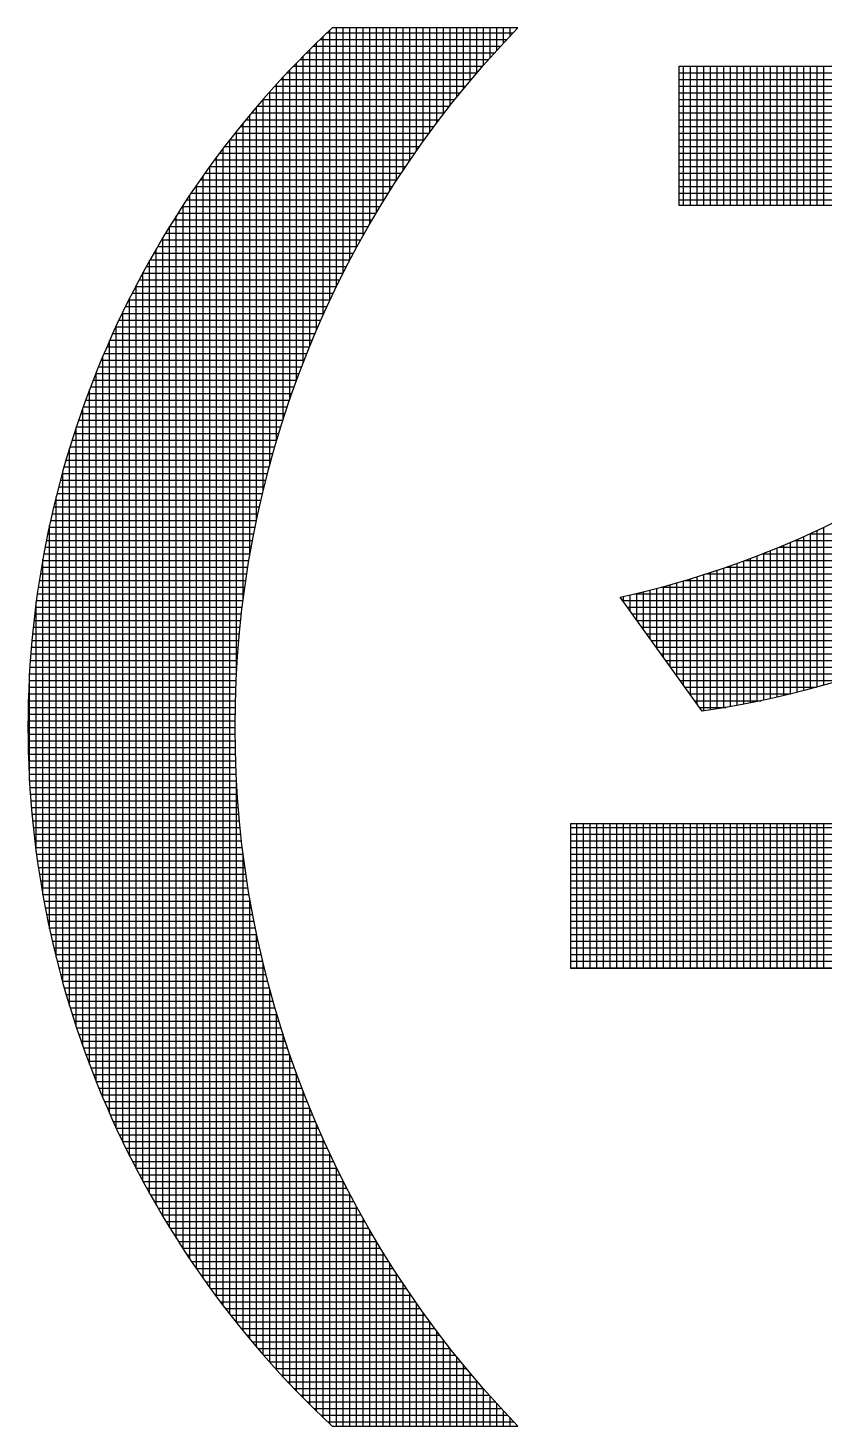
# Model space of a CAD drawing. Extents: x 0 to 841, y 0 to 594.
# Drawn here: x 748.482 to 750.513, y 100.741 to 104.307 of the extents above; entities that cross this region are included whole.
import ezdxf

# ---------------------------------------------------------------- set-up
doc = ezdxf.new("R2010")
doc.units = 0
doc.header["$LTSCALE"] = 7
doc.header["$MEASUREMENT"] = 0
doc.layers.add('한국지역난방기술주식회사 CI', color=7, linetype='Continuous')

# ---------------------------------------------------------------- blocks, each defined once
blk = doc.blocks.new('기술주CI')
at = {"layer": '한국지역난방기술주식회사 CI', "linetype": 'Continuous'}
for p, q in [((1169.3525, 143.9503), (1169.3525, 145.237)), ((1169.3843, 144.0168), (1169.3843, 145.2477)), ((1169.416, 144.0807), (1169.416, 145.2477)), ((1169.4477, 144.1424), (1169.4477, 145.2477)), ((1169.4795, 144.2019), (1169.4795, 145.2477)), ((1169.5113, 144.2595), (1169.5113, 145.2477)), ((1169.543, 144.3153), (1169.543, 145.2477)), ((1169.5747, 144.3694), (1169.5747, 145.2477)), ((1169.6065, 144.4219), (1169.6065, 145.2477)), ((1169.6382, 144.473), (1169.6382, 145.2477)), ((1169.67, 144.5227), (1169.67, 145.2477)), ((1169.7018, 144.571), (1169.7018, 145.2477)), ((1169.7335, 144.6181), (1169.7335, 145.2477)), ((1169.7652, 144.6641), (1169.7652, 145.2477)), ((1169.797, 144.7089), (1169.797, 145.2477)), ((1169.8287, 144.7526), (1169.8287, 145.2477)), ((1169.8605, 144.7953), (1169.8605, 145.2477)), ((1169.8923, 144.8371), (1169.8923, 145.2477)), ((1169.924, 144.8779), (1169.924, 145.2477)), ((1169.9557, 144.9178), (1169.9557, 145.2477)), ((1169.9875, 144.9569), (1169.9875, 145.2477)), ((1170.0193, 144.9952), (1170.0193, 145.2477)), ((1170.051, 145.0326), (1170.051, 145.2477)), ((1170.0828, 145.0693), (1170.0828, 145.2477)), ((1170.1145, 145.1052), (1170.1145, 145.2477)), ((1170.1462, 145.1405), (1170.1462, 145.2477)), ((1170.178, 145.175), (1170.178, 145.2477)), ((1170.2098, 145.2089), (1170.2098, 145.2477)), ((1170.2415, 145.2421), (1170.2415, 145.2477)), ((1169.289, 143.8087), (1169.289, 145.1764)), ((1169.3059, 145.1928), (1170.1945, 145.1928)), ((1169.3208, 143.881), (1169.3208, 145.207)), ((1169.3392, 145.2245), (1170.2246, 145.2245)), ((1169.2255, 143.6533), (1169.2255, 145.1133)), ((1169.2413, 145.1292), (1170.1361, 145.1292)), ((1169.2572, 143.733), (1169.2572, 145.1452)), ((1169.2733, 145.161), (1170.165, 145.161)), ((1169.1491, 145.034), (1170.0522, 145.034)), ((1169.162, 143.4799), (1169.162, 145.0477)), ((1169.1792, 145.0657), (1170.0796, 145.0657)), ((1169.1938, 143.5692), (1169.1938, 145.0808)), ((1169.21, 145.0975), (1170.1076, 145.0975)), ((1171.014, 145.0657), (1175.971, 145.0657)), ((1171.014, 145.034), (1175.971, 145.034)), ((1171.0352, 144.4043), (1171.0352, 145.0668)), ((1171.067, 144.4043), (1171.067, 145.0668)), ((1171.0988, 144.4043), (1171.0988, 145.0668)), ((1171.1305, 144.4043), (1171.1305, 145.0668)), ((1171.1622, 144.4043), (1171.1622, 145.0668)), ((1171.194, 144.4043), (1171.194, 145.0668)), ((1171.2258, 144.4043), (1171.2258, 145.0668)), ((1171.2575, 144.4043), (1171.2575, 145.0668)), ((1171.2893, 144.4043), (1171.2893, 145.0668)), ((1171.321, 144.4043), (1171.321, 145.0668)), ((1171.3527, 144.4043), (1171.3527, 145.0668)), ((1171.3845, 144.4043), (1171.3845, 145.0668)), ((1171.4163, 144.4043), (1171.4163, 145.0668)), ((1171.448, 144.4043), (1171.448, 145.0668)), ((1171.4797, 144.4043), (1171.4797, 145.0668)), ((1171.5115, 144.4043), (1171.5115, 145.0668)), ((1171.5432, 144.4043), (1171.5432, 145.0668)), ((1171.575, 144.4043), (1171.575, 145.0668)), ((1171.6068, 144.4043), (1171.6068, 145.0668)), ((1171.6385, 144.4043), (1171.6385, 145.0668)), ((1171.6702, 144.4043), (1171.6702, 145.0668)), ((1171.702, 144.4043), (1171.702, 145.0668)), ((1169.0905, 144.9705), (1169.9987, 144.9705)), ((1169.0985, 143.2815), (1169.0985, 144.9793)), ((1169.1195, 145.0023), (1170.0252, 145.0023)), ((1169.1302, 143.3844), (1169.1302, 145.0139)), ((1171.014, 145.0023), (1175.971, 145.0023)), ((1171.014, 144.9705), (1175.971, 144.9705)), ((1169.0341, 144.907), (1169.9471, 144.907)), ((1169.035, 143.0451), (1169.035, 144.9081)), ((1169.062, 144.9387), (1169.9727, 144.9387)), ((1169.0667, 143.1693), (1169.0667, 144.9441)), ((1171.014, 144.9387), (1175.971, 144.9387)), ((1171.014, 144.907), (1175.971, 144.907)), ((1168.9797, 144.8435), (1169.8972, 144.8435)), ((1169.0033, 142.9042), (1169.0033, 144.8713)), ((1169.0067, 144.8753), (1169.9219, 144.8753)), ((1171.014, 144.8753), (1175.971, 144.8753)), ((1171.014, 144.8435), (1175.971, 144.8435)), ((1168.9274, 144.78), (1169.849, 144.78)), ((1168.9397, 142.5262), (1168.9397, 144.7952)), ((1168.9533, 144.8117), (1169.8729, 144.8117)), ((1168.9715, 142.7381), (1168.9715, 144.8337)), ((1171.014, 144.8117), (1175.971, 144.8117)), ((1171.014, 144.78), (1175.971, 144.78)), ((1168.8763, 139.1329), (1168.8763, 144.7156)), ((1168.8769, 144.7165), (1169.8025, 144.7165)), ((1168.9019, 144.7482), (1169.8256, 144.7482)), ((1168.908, 142.17), (1168.908, 144.7559)), ((1171.014, 144.7482), (1175.971, 144.7482)), ((1171.014, 144.7165), (1175.971, 144.7165)), ((1168.8283, 144.653), (1169.7575, 144.653)), ((1168.8445, 139.1741), (1168.8445, 144.6744)), ((1168.8524, 144.6848), (1169.7798, 144.6848)), ((1171.014, 144.6848), (1175.971, 144.6848)), ((1171.014, 144.653), (1175.971, 144.653)), ((1168.781, 139.2595), (1168.781, 144.589)), ((1168.7814, 144.5895), (1169.7141, 144.5895)), ((1168.8046, 144.6212), (1169.7356, 144.6212)), ((1168.8128, 139.2163), (1168.8128, 144.6322)), ((1171.014, 144.6212), (1175.971, 144.6212)), ((1171.014, 144.5895), (1175.971, 144.5895)), ((1168.7361, 144.526), (1169.6722, 144.526)), ((1168.7492, 139.3039), (1168.7492, 144.5447)), ((1168.7585, 144.5578), (1169.693, 144.5578)), ((1171.014, 144.5578), (1175.971, 144.5578)), ((1171.014, 144.526), (1175.971, 144.526)), ((1168.6858, 139.3961), (1168.6858, 144.4524)), ((1168.6925, 144.4625), (1169.6316, 144.4625)), ((1168.7141, 144.4942), (1169.6517, 144.4942)), ((1168.7175, 139.3494), (1168.7175, 144.4992)), ((1171.014, 144.4942), (1175.971, 144.4942)), ((1171.014, 144.4625), (1175.971, 144.4625)), ((1168.6505, 144.399), (1169.5925, 144.399)), ((1168.654, 139.4441), (1168.654, 144.4044)), ((1168.6713, 144.4308), (1169.6119, 144.4308)), ((1171.014, 144.4308), (1175.971, 144.4308)), ((1168.5902, 144.3037), (1169.5363, 144.3037)), ((1168.5905, 139.5443), (1168.5905, 144.3043)), ((1168.6099, 144.3355), (1169.5547, 144.3355)), ((1168.6222, 139.4935), (1168.6222, 144.3551)), ((1168.63, 144.3673), (1169.5735, 144.3673)), ((1168.5518, 144.2403), (1169.5005, 144.2403)), ((1168.5587, 139.5966), (1168.5587, 144.2519)), ((1168.5708, 144.272), (1169.5183, 144.272)), ((1168.5148, 144.1767), (1169.4659, 144.1767)), ((1168.527, 139.6506), (1168.527, 144.1979)), ((1168.5331, 144.2085), (1169.4831, 144.2085)), ((1168.4792, 144.1133), (1169.4326, 144.1133)), ((1168.4953, 139.7064), (1168.4953, 144.1422)), ((1168.4968, 144.145), (1169.4491, 144.145)), ((1168.4449, 144.0498), (1169.4005, 144.0498)), ((1168.4619, 144.0815), (1169.4164, 144.0815)), ((1168.4635, 139.7641), (1168.4635, 144.0845)), ((1168.4119, 143.9862), (1169.3695, 143.9862)), ((1168.4282, 144.018), (1169.3849, 144.018)), ((1168.4317, 139.8238), (1168.4317, 144.0248)), ((1168.3801, 143.9228), (1169.3397, 143.9228)), ((1168.3959, 143.9545), (1169.3545, 143.9545)), ((1168.4, 139.8858), (1168.4, 143.9628)), ((1168.3496, 143.8592), (1169.311, 143.8592)), ((1168.3647, 143.891), (1169.3252, 143.891)), ((1168.3682, 139.9502), (1168.3682, 143.8983)), ((1168.3203, 143.7958), (1169.2835, 143.7958)), ((1168.3348, 143.8275), (1169.2971, 143.8275)), ((1168.3365, 140.0173), (1168.3365, 143.8312)), ((1168.2921, 143.7323), (1169.257, 143.7323)), ((1168.3048, 140.0875), (1168.3048, 143.7611)), ((1168.306, 143.764), (1169.2701, 143.764)), ((1168.2651, 143.6687), (1169.2315, 143.6687)), ((1168.273, 140.161), (1168.273, 143.6876)), ((1168.2785, 143.7005), (1169.2441, 143.7005)), ((1168.2267, 143.5735), (1169.1953, 143.5735)), ((1168.2392, 143.6053), (1169.2071, 143.6053)), ((1168.2412, 140.2383), (1168.2412, 143.6103)), ((1168.252, 143.637), (1169.2192, 143.637)), ((1168.2025, 143.51), (1169.1725, 143.51)), ((1168.2095, 140.3199), (1168.2095, 143.5286)), ((1168.2145, 143.5417), (1169.1838, 143.5417)), ((1168.1778, 140.4066), (1168.1778, 143.4419)), ((1168.1794, 143.4465), (1169.1507, 143.4465)), ((1168.1908, 143.4783), (1169.1614, 143.4783)), ((1168.1573, 143.383), (1169.1298, 143.383)), ((1168.1682, 143.4147), (1169.1401, 143.4147)), ((1168.1363, 143.3195), (1169.1099, 143.3195)), ((1168.146, 140.4993), (1168.146, 143.3493)), ((1168.1466, 143.3512), (1169.1197, 143.3512)), ((1168.1143, 140.5991), (1168.1143, 143.2494)), ((1168.1163, 143.256), (1169.091, 143.256)), ((1168.1261, 143.2878), (1169.1004, 143.2878)), ((1168.0973, 143.1925), (1169.0731, 143.1925)), ((1168.1066, 143.2242), (1169.0819, 143.2242)), ((1168.0793, 143.129), (1169.0561, 143.129)), ((1168.0825, 140.708), (1168.0825, 143.1405)), ((1168.0882, 143.1608), (1169.0644, 143.1608)), ((1168.0623, 143.0655), (1169.04, 143.0655)), ((1168.0707, 143.0972), (1169.0479, 143.0972)), ((1168.0463, 143.002), (1169.0248, 143.002)), ((1168.0507, 140.8286), (1168.0507, 143.02)), ((1168.0542, 143.0337), (1169.0323, 143.0337)), ((1168.0313, 142.9385), (1169.0106, 142.9385)), ((1168.0387, 142.9703), (1169.0176, 142.9703)), ((1168.0105, 142.8433), (1168.9909, 142.8433)), ((1168.0172, 142.875), (1168.9972, 142.875)), ((1168.019, 140.9652), (1168.019, 142.8834)), ((1168.0241, 142.9067), (1169.0038, 142.9067)), ((1171.6358, 142.8433), (1173.1466, 142.8433)), ((1171.6385, 142.1052), (1171.6385, 142.8445)), ((1171.6702, 142.1138), (1171.6702, 142.8591)), ((1171.702, 142.1227), (1171.702, 142.874)), ((1167.9979, 142.7797), (1168.9789, 142.7797)), ((1168.0041, 142.8115), (1168.9848, 142.8115)), ((1171.4797, 142.066), (1171.4797, 142.7757)), ((1171.4895, 142.7797), (1173.0608, 142.7797)), ((1171.5115, 142.0733), (1171.5115, 142.7889)), ((1171.5432, 142.0809), (1171.5432, 142.8024)), ((1171.5644, 142.8115), (1173.1042, 142.8115)), ((1171.575, 142.0887), (1171.575, 142.8161)), ((1171.6068, 142.0968), (1171.6068, 142.8302)), ((1167.9861, 142.7163), (1168.9678, 142.7163)), ((1167.9873, 141.1261), (1167.9873, 142.7225)), ((1167.9919, 142.748), (1168.9732, 142.748)), ((1171.321, 142.033), (1171.321, 142.7139)), ((1171.3273, 142.7163), (1172.9703, 142.7163)), ((1171.3527, 142.0391), (1171.3527, 142.7258)), ((1171.3845, 142.0454), (1171.3845, 142.7378)), ((1171.4107, 142.748), (1173.0161, 142.748)), ((1171.4163, 142.052), (1171.4163, 142.7502)), ((1171.448, 142.0589), (1171.448, 142.7628)), ((1167.9754, 142.6528), (1168.9575, 142.6528)), ((1167.9806, 142.6845), (1168.9625, 142.6845)), ((1171.1305, 142.0014), (1171.1305, 142.6486)), ((1171.1434, 142.6528), (1172.8746, 142.6528)), ((1171.1622, 142.0061), (1171.1622, 142.6589)), ((1171.194, 142.011), (1171.194, 142.6694)), ((1171.2258, 142.0161), (1171.2258, 142.6801)), ((1171.2385, 142.6845), (1172.9231, 142.6845)), ((1171.2575, 142.0215), (1171.2575, 142.6911)), ((1171.2893, 142.0271), (1171.2893, 142.7024)), ((1167.9655, 142.5892), (1168.9482, 142.5892)), ((1167.9703, 142.621), (1168.9528, 142.621)), ((1170.8765, 142.342), (1170.8765, 142.5758)), ((1170.9083, 142.298), (1170.9083, 142.5841)), ((1170.9278, 142.5892), (1172.7731, 142.5892)), ((1170.94, 142.254), (1170.94, 142.5925)), ((1170.9717, 142.2099), (1170.9717, 142.6013)), ((1171.0035, 142.1659), (1171.0035, 142.6102)), ((1171.0352, 142.1219), (1171.0352, 142.6195)), ((1171.0405, 142.621), (1172.8247, 142.621)), ((1171.067, 142.0779), (1171.067, 142.6289)), ((1171.0988, 142.0339), (1171.0988, 142.6387)), ((1167.9555, 141.3306), (1167.9555, 142.5179)), ((1167.9565, 142.5258), (1168.9397, 142.5258)), ((1167.9609, 142.5575), (1168.9438, 142.5575)), ((1170.744, 142.5258), (1172.665, 142.5258)), ((1170.7495, 142.5181), (1170.7495, 142.5453)), ((1170.7812, 142.4741), (1170.7812, 142.5526)), ((1170.8021, 142.5575), (1172.72, 142.5575)), ((1170.813, 142.4301), (1170.813, 142.5601)), ((1170.8447, 142.386), (1170.8447, 142.5678)), ((1167.9485, 142.4622), (1168.9321, 142.4622)), ((1167.9524, 142.494), (1168.9358, 142.494)), ((1170.7669, 142.494), (1172.6081, 142.494)), ((1170.7898, 142.4622), (1172.5492, 142.4622)), ((1167.9414, 142.3988), (1168.9253, 142.3988)), ((1167.9448, 142.4305), (1168.9286, 142.4305)), ((1170.8127, 142.4305), (1172.4879, 142.4305)), ((1170.8356, 142.3988), (1172.4242, 142.3988)), ((1167.9352, 142.3353), (1168.9194, 142.3353)), ((1167.9382, 142.367), (1168.9222, 142.367)), ((1170.8585, 142.367), (1172.3577, 142.367)), ((1170.8814, 142.3353), (1172.2882, 142.3353)), ((1167.9298, 142.2717), (1168.9143, 142.2717)), ((1167.9324, 142.3035), (1168.9168, 142.3035)), ((1170.9043, 142.3035), (1172.2152, 142.3035)), ((1170.9272, 142.2717), (1172.1383, 142.2717)), ((1167.9235, 142.1765), (1168.9083, 142.1765)), ((1167.9237, 141.6681), (1167.9237, 142.1804)), ((1167.9254, 142.2083), (1168.9101, 142.2083)), ((1167.9275, 142.24), (1168.9121, 142.24)), ((1170.9501, 142.24), (1172.057, 142.24)), ((1170.973, 142.2083), (1171.9704, 142.2083)), ((1170.9959, 142.1765), (1171.8776, 142.1765)), ((1167.9204, 142.113), (1168.9054, 142.113)), ((1167.9219, 142.1447), (1168.9068, 142.1447)), ((1171.0188, 142.1447), (1171.7773, 142.1447)), ((1171.0417, 142.113), (1171.6673, 142.113)), ((1167.9182, 142.0495), (1168.9033, 142.0495)), ((1167.9192, 142.0813), (1168.9043, 142.0813)), ((1171.0646, 142.0813), (1171.5447, 142.0813)), ((1171.0875, 142.0495), (1171.4042, 142.0495)), ((1167.9169, 141.986), (1168.9021, 141.986)), ((1167.9175, 142.0177), (1168.9026, 142.0177)), ((1171.1104, 142.0177), (1171.2356, 142.0177)), ((1167.9165, 141.9225), (1168.9017, 141.9225)), ((1167.9166, 141.9542), (1168.9018, 141.9542)), ((1167.9166, 141.8908), (1168.9018, 141.8908)), ((1167.917, 141.859), (1168.9021, 141.859)), ((1167.9176, 141.8272), (1168.9027, 141.8272)), ((1167.9183, 141.7955), (1168.9034, 141.7955)), ((1167.9194, 141.7638), (1168.9044, 141.7638)), ((1167.9206, 141.732), (1168.9055, 141.732)), ((1167.922, 141.7002), (1168.9069, 141.7002)), ((1167.9237, 141.6685), (1168.9085, 141.6685)), ((1168.908, 139.0927), (1168.908, 141.6786)), ((1167.9256, 141.6367), (1168.9103, 141.6367)), ((1167.9278, 141.605), (1168.9124, 141.605)), ((1167.9301, 141.5733), (1168.9146, 141.5733)), ((1167.9327, 141.5415), (1168.917, 141.5415)), ((1167.9355, 141.5097), (1168.9197, 141.5097)), ((1167.9385, 141.478), (1168.9226, 141.478)), ((1167.9418, 141.4463), (1168.9257, 141.4463)), ((1170.4966, 141.4463), (1176.5284, 141.4463)), ((1170.5273, 140.7778), (1170.5273, 141.4645)), ((1170.559, 140.7778), (1170.559, 141.4645)), ((1170.5908, 140.7778), (1170.5908, 141.4645)), ((1170.6225, 140.7778), (1170.6225, 141.4645)), ((1170.6542, 140.7778), (1170.6542, 141.4645)), ((1170.686, 140.7778), (1170.686, 141.4645)), ((1170.7178, 140.7778), (1170.7178, 141.4645)), ((1170.7495, 140.7778), (1170.7495, 141.4645)), ((1170.7812, 140.7778), (1170.7812, 141.4645)), ((1170.813, 140.7778), (1170.813, 141.4645)), ((1170.8447, 140.7778), (1170.8447, 141.4645)), ((1170.8765, 140.7778), (1170.8765, 141.4645)), ((1170.9083, 140.7778), (1170.9083, 141.4645)), ((1170.94, 140.7778), (1170.94, 141.4645)), ((1170.9717, 140.7778), (1170.9717, 141.4645)), ((1171.0035, 140.7778), (1171.0035, 141.4645)), ((1171.0352, 140.7778), (1171.0352, 141.4645)), ((1171.067, 140.7778), (1171.067, 141.4645)), ((1171.0988, 140.7778), (1171.0988, 141.4645)), ((1171.1305, 140.7778), (1171.1305, 141.4645)), ((1171.1622, 140.7778), (1171.1622, 141.4645)), ((1171.194, 140.7778), (1171.194, 141.4645)), ((1171.2258, 140.7778), (1171.2258, 141.4645)), ((1171.2575, 140.7778), (1171.2575, 141.4645)), ((1171.2893, 140.7778), (1171.2893, 141.4645)), ((1171.321, 140.7778), (1171.321, 141.4645)), ((1171.3527, 140.7778), (1171.3527, 141.4645)), ((1171.3845, 140.7778), (1171.3845, 141.4645)), ((1171.4163, 140.7778), (1171.4163, 141.4645)), ((1171.448, 140.7778), (1171.448, 141.4645)), ((1171.4797, 140.7778), (1171.4797, 141.4645)), ((1171.5115, 140.7778), (1171.5115, 141.4645)), ((1171.5432, 140.7778), (1171.5432, 141.4645)), ((1171.575, 140.7778), (1171.575, 141.4645)), ((1171.6068, 140.7778), (1171.6068, 141.4645)), ((1171.6385, 140.7778), (1171.6385, 141.4645)), ((1171.6702, 140.7778), (1171.6702, 141.4645)), ((1171.702, 140.7778), (1171.702, 141.4645)), ((1167.9452, 141.4145), (1168.929, 141.4145)), ((1167.9489, 141.3827), (1168.9325, 141.3827)), ((1170.4966, 141.4145), (1176.5284, 141.4145)), ((1170.4966, 141.3827), (1176.5284, 141.3827)), ((1167.9529, 141.351), (1168.9362, 141.351)), ((1167.957, 141.3192), (1168.9401, 141.3192)), ((1168.9397, 139.0533), (1168.9397, 141.3223)), ((1170.4966, 141.351), (1176.5284, 141.351)), ((1170.4966, 141.3192), (1176.5284, 141.3192)), ((1167.9614, 141.2875), (1168.9443, 141.2875)), ((1167.966, 141.2558), (1168.9487, 141.2558)), ((1170.4966, 141.2875), (1176.5284, 141.2875)), ((1170.4966, 141.2558), (1176.5284, 141.2558)), ((1167.9709, 141.224), (1168.9533, 141.224)), ((1167.9759, 141.1922), (1168.9581, 141.1922)), ((1170.4966, 141.224), (1176.5284, 141.224)), ((1170.4966, 141.1922), (1176.5284, 141.1922)), ((1167.9812, 141.1605), (1168.9631, 141.1605)), ((1167.9868, 141.1288), (1168.9684, 141.1288)), ((1170.4966, 141.1605), (1176.5284, 141.1605)), ((1170.4966, 141.1288), (1176.5284, 141.1288)), ((1167.9925, 141.097), (1168.9738, 141.097)), ((1167.9985, 141.0652), (1168.9795, 141.0652)), ((1168.9715, 139.0149), (1168.9715, 141.1104)), ((1170.4966, 141.097), (1176.5284, 141.097)), ((1170.4966, 141.0652), (1176.5284, 141.0652)), ((1168.0048, 141.0335), (1168.9854, 141.0335)), ((1168.0112, 141.0018), (1168.9916, 141.0018)), ((1170.4966, 141.0335), (1176.5284, 141.0335)), ((1170.4966, 141.0018), (1176.5284, 141.0018)), ((1168.018, 140.97), (1168.9979, 140.97)), ((1168.0249, 140.9383), (1169.0045, 140.9383)), ((1169.0033, 138.9773), (1169.0033, 140.9443)), ((1170.4966, 140.97), (1176.5284, 140.97)), ((1170.4966, 140.9383), (1176.5284, 140.9383)), ((1168.0321, 140.9065), (1169.0113, 140.9065)), ((1168.0395, 140.8747), (1169.0184, 140.8747)), ((1170.4966, 140.9065), (1176.5284, 140.9065)), ((1170.4966, 140.8747), (1176.5284, 140.8747)), ((1168.0472, 140.843), (1169.0256, 140.843)), ((1168.0551, 140.8113), (1169.0331, 140.8113)), ((1169.035, 138.9405), (1169.035, 140.8035)), ((1170.4966, 140.843), (1176.5284, 140.843)), ((1170.4966, 140.8113), (1176.5284, 140.8113)), ((1168.0632, 140.7795), (1169.0408, 140.7795)), ((1168.0716, 140.7477), (1169.0488, 140.7477)), ((1168.0803, 140.716), (1169.057, 140.716)), ((1170.4966, 140.7795), (1176.5284, 140.7795)), ((1168.0892, 140.6843), (1169.0654, 140.6843)), ((1168.0983, 140.6525), (1169.074, 140.6525)), ((1169.0667, 138.9045), (1169.0667, 140.6792)), ((1168.1077, 140.6208), (1169.0829, 140.6208)), ((1168.1174, 140.589), (1169.0921, 140.589)), ((1168.1273, 140.5572), (1169.1014, 140.5572)), ((1168.1374, 140.5255), (1169.111, 140.5255)), ((1169.0985, 138.8692), (1169.0985, 140.5671)), ((1168.1478, 140.4938), (1169.1209, 140.4938)), ((1168.1585, 140.462), (1169.1309, 140.462)), ((1169.1302, 138.8347), (1169.1302, 140.4642)), ((1168.1694, 140.4302), (1169.1413, 140.4302)), ((1168.1806, 140.3985), (1169.1518, 140.3985)), ((1168.1921, 140.3668), (1169.1627, 140.3668)), ((1168.2038, 140.335), (1169.1737, 140.335)), ((1169.162, 138.8009), (1169.162, 140.3687)), ((1168.2158, 140.3032), (1169.1851, 140.3032)), ((1168.2281, 140.2715), (1169.1966, 140.2715)), ((1169.1938, 138.7677), (1169.1938, 140.2794)), ((1168.2407, 140.2397), (1169.2085, 140.2397)), ((1168.2535, 140.208), (1169.2206, 140.208)), ((1169.2255, 138.7352), (1169.2255, 140.1953)), ((1168.2666, 140.1763), (1169.2329, 140.1763)), ((1168.28, 140.1445), (1169.2455, 140.1445)), ((1169.2572, 138.7034), (1169.2572, 140.1156)), ((1168.2937, 140.1127), (1169.2584, 140.1127)), ((1168.3076, 140.081), (1169.2716, 140.081)), ((1168.3219, 140.0493), (1169.285, 140.0493)), ((1168.3364, 140.0175), (1169.2986, 140.0175)), ((1168.3513, 139.9857), (1169.3126, 139.9857)), ((1169.289, 138.6722), (1169.289, 140.0398)), ((1168.3664, 139.954), (1169.3268, 139.954)), ((1168.3819, 139.9222), (1169.3413, 139.9222)), ((1169.3208, 138.6416), (1169.3208, 139.9675)), ((1168.3976, 139.8905), (1169.3561, 139.8905)), ((1168.4137, 139.8588), (1169.3712, 139.8588)), ((1169.3525, 138.6115), (1169.3525, 139.8983)), ((1168.4301, 139.827), (1169.3866, 139.827)), ((1168.4468, 139.7952), (1169.4022, 139.7952)), ((1169.3843, 138.6009), (1169.3843, 139.8318)), ((1168.4638, 139.7635), (1169.4182, 139.7635)), ((1168.4812, 139.7318), (1169.4344, 139.7318)), ((1169.416, 138.6009), (1169.416, 139.7678)), ((1168.4988, 139.7), (1169.451, 139.7)), ((1168.5169, 139.6682), (1169.4678, 139.6682)), ((1169.4477, 138.6009), (1169.4477, 139.7062)), ((1168.5352, 139.6365), (1169.485, 139.6365)), ((1168.5539, 139.6048), (1169.5025, 139.6048)), ((1169.4795, 138.6009), (1169.4795, 139.6466)), ((1169.5113, 138.6009), (1169.5113, 139.589)), ((1168.573, 139.573), (1169.5203, 139.573)), ((1168.5924, 139.5413), (1169.5384, 139.5413)), ((1169.543, 138.6009), (1169.543, 139.5332)), ((1168.6121, 139.5095), (1169.5568, 139.5095)), ((1168.6323, 139.4777), (1169.5756, 139.4777)), ((1169.5747, 138.6009), (1169.5747, 139.4791)), ((1168.6528, 139.446), (1169.5947, 139.446)), ((1168.6736, 139.4143), (1169.6141, 139.4143)), ((1169.6065, 138.6009), (1169.6065, 139.4266)), ((1168.6949, 139.3825), (1169.6339, 139.3825)), ((1168.7166, 139.3507), (1169.654, 139.3507)), ((1168.7386, 139.319), (1169.6745, 139.319)), ((1169.6382, 138.6009), (1169.6382, 139.3755)), ((1169.67, 138.6009), (1169.67, 139.3259)), ((1168.7611, 139.2873), (1169.6953, 139.2873)), ((1168.7839, 139.2555), (1169.7165, 139.2555)), ((1169.7018, 138.6009), (1169.7018, 139.2775)), ((1168.8072, 139.2238), (1169.7381, 139.2238)), ((1168.8309, 139.192), (1169.76, 139.192)), ((1169.7335, 138.6009), (1169.7335, 139.2304)), ((1168.8551, 139.1602), (1169.7823, 139.1602)), ((1168.8797, 139.1285), (1169.805, 139.1285)), ((1169.7652, 138.6009), (1169.7652, 139.1845)), ((1169.797, 138.6009), (1169.797, 139.1397)), ((1168.9047, 139.0968), (1169.8282, 139.0968)), ((1168.9303, 139.065), (1169.8517, 139.065)), ((1169.8287, 138.6009), (1169.8287, 139.0959)), ((1169.8605, 138.6009), (1169.8605, 139.0532)), ((1168.9562, 139.0332), (1169.8756, 139.0332)), ((1168.9827, 139.0015), (1169.8999, 139.0015)), ((1169.8923, 138.6009), (1169.8923, 139.0115)), ((1169.0097, 138.9698), (1169.9247, 138.9698)), ((1169.0372, 138.938), (1169.9499, 138.938)), ((1169.924, 138.6009), (1169.924, 138.9706)), ((1169.9557, 138.6009), (1169.9557, 138.9307)), ((1169.0652, 138.9062), (1169.9755, 138.9062)), ((1169.0937, 138.8745), (1170.0016, 138.8745)), ((1169.9875, 138.6009), (1169.9875, 138.8916)), ((1170.0193, 138.6009), (1170.0193, 138.8534)), ((1169.1228, 138.8427), (1170.0282, 138.8427)), ((1169.1524, 138.811), (1170.0552, 138.811)), ((1170.051, 138.6009), (1170.051, 138.8159)), ((1169.1826, 138.7793), (1170.0827, 138.7793)), ((1169.2134, 138.7475), (1170.1108, 138.7475)), ((1170.0828, 138.6009), (1170.0828, 138.7792)), ((1170.1145, 138.6009), (1170.1145, 138.7433)), ((1169.2449, 138.7157), (1170.1393, 138.7157)), ((1169.2769, 138.684), (1170.1683, 138.684)), ((1170.1462, 138.6009), (1170.1462, 138.7081)), ((1170.178, 138.6009), (1170.178, 138.6735)), ((1169.3096, 138.6523), (1170.1979, 138.6523)), ((1169.3429, 138.6205), (1170.228, 138.6205)), ((1170.2098, 138.6009), (1170.2098, 138.6397)), ((1170.2415, 138.6009), (1170.2415, 138.6064))]:
    blk.add_line(p, q, dxfattribs=at)
at = {"layer": '한국지역난방기술주식회사 CI'}
for points in [[(1169.3639, 138.6009), (1170.2469, 138.6009, -0.40477), (1170.2469, 145.2477), (1169.3639, 145.2477, 0.435518)], [(1173.4925, 145.0668), (1175.971, 145.0668), (1175.971, 144.4043), (1173.9904, 144.4043), (1173.9904, 144.1996, 0.213994), (1174.6031, 143.2722, 0.10001), (1176.2524, 142.5415), (1175.8621, 142.0004, -0.154459), (1173.4925, 143.1353, -0.154459), (1171.1229, 142.0004), (1170.7326, 142.5415, 0.10001), (1172.3819, 143.2722, 0.213994), (1172.9946, 144.1996), (1172.9946, 144.4043), (1171.014, 144.4043), (1171.014, 145.0668)]]:
    blk.add_lwpolyline(points, format="xyb", close=True, dxfattribs=at)
blk.add_lwpolyline([(1174.0392, 140.7778), (1176.5284, 140.7778), (1176.5284, 141.4645), (1170.4966, 141.4645), (1170.4966, 140.7778), (1172.924, 140.7778), (1172.924, 138.6009), (1174.0392, 138.6009)], close=True, dxfattribs=at)

msp = doc.modelspace()

# ---------------------------------------------------------------- block references
at = {"layer": '한국지역난방기술주식회사 CI', "xscale": 0.5364893087771634, "yscale": 0.5364893087771634, "zscale": 0.5364893087771634}
msp.add_blockref('기술주CI', (121.9072, 26.3833), dxfattribs=at)

doc.saveas('drawing.dxf')
